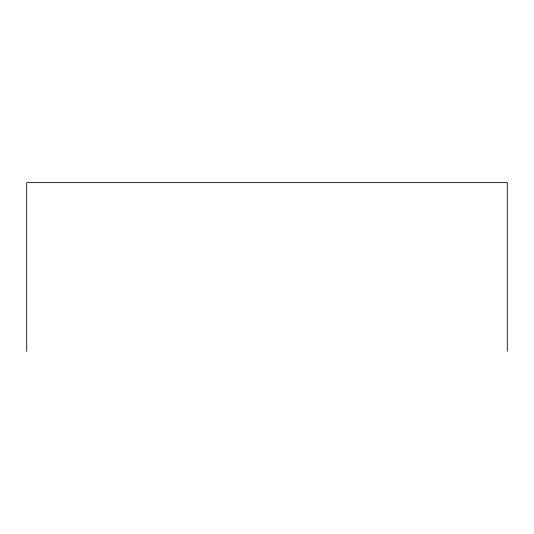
<?xml version="1.0" encoding="UTF-8"?>
<svg xmlns="http://www.w3.org/2000/svg" width="534" height="534" viewBox="0 0 534 534"><rect width="100%" height="100%" fill="white"/><g stroke="black" fill="none" stroke-linecap="round" stroke-linejoin="round"><path stroke-width="0.8" d="M507.3 351.379L507.3 182.621L26.7 182.621L26.7 351.379"/></g></svg>
